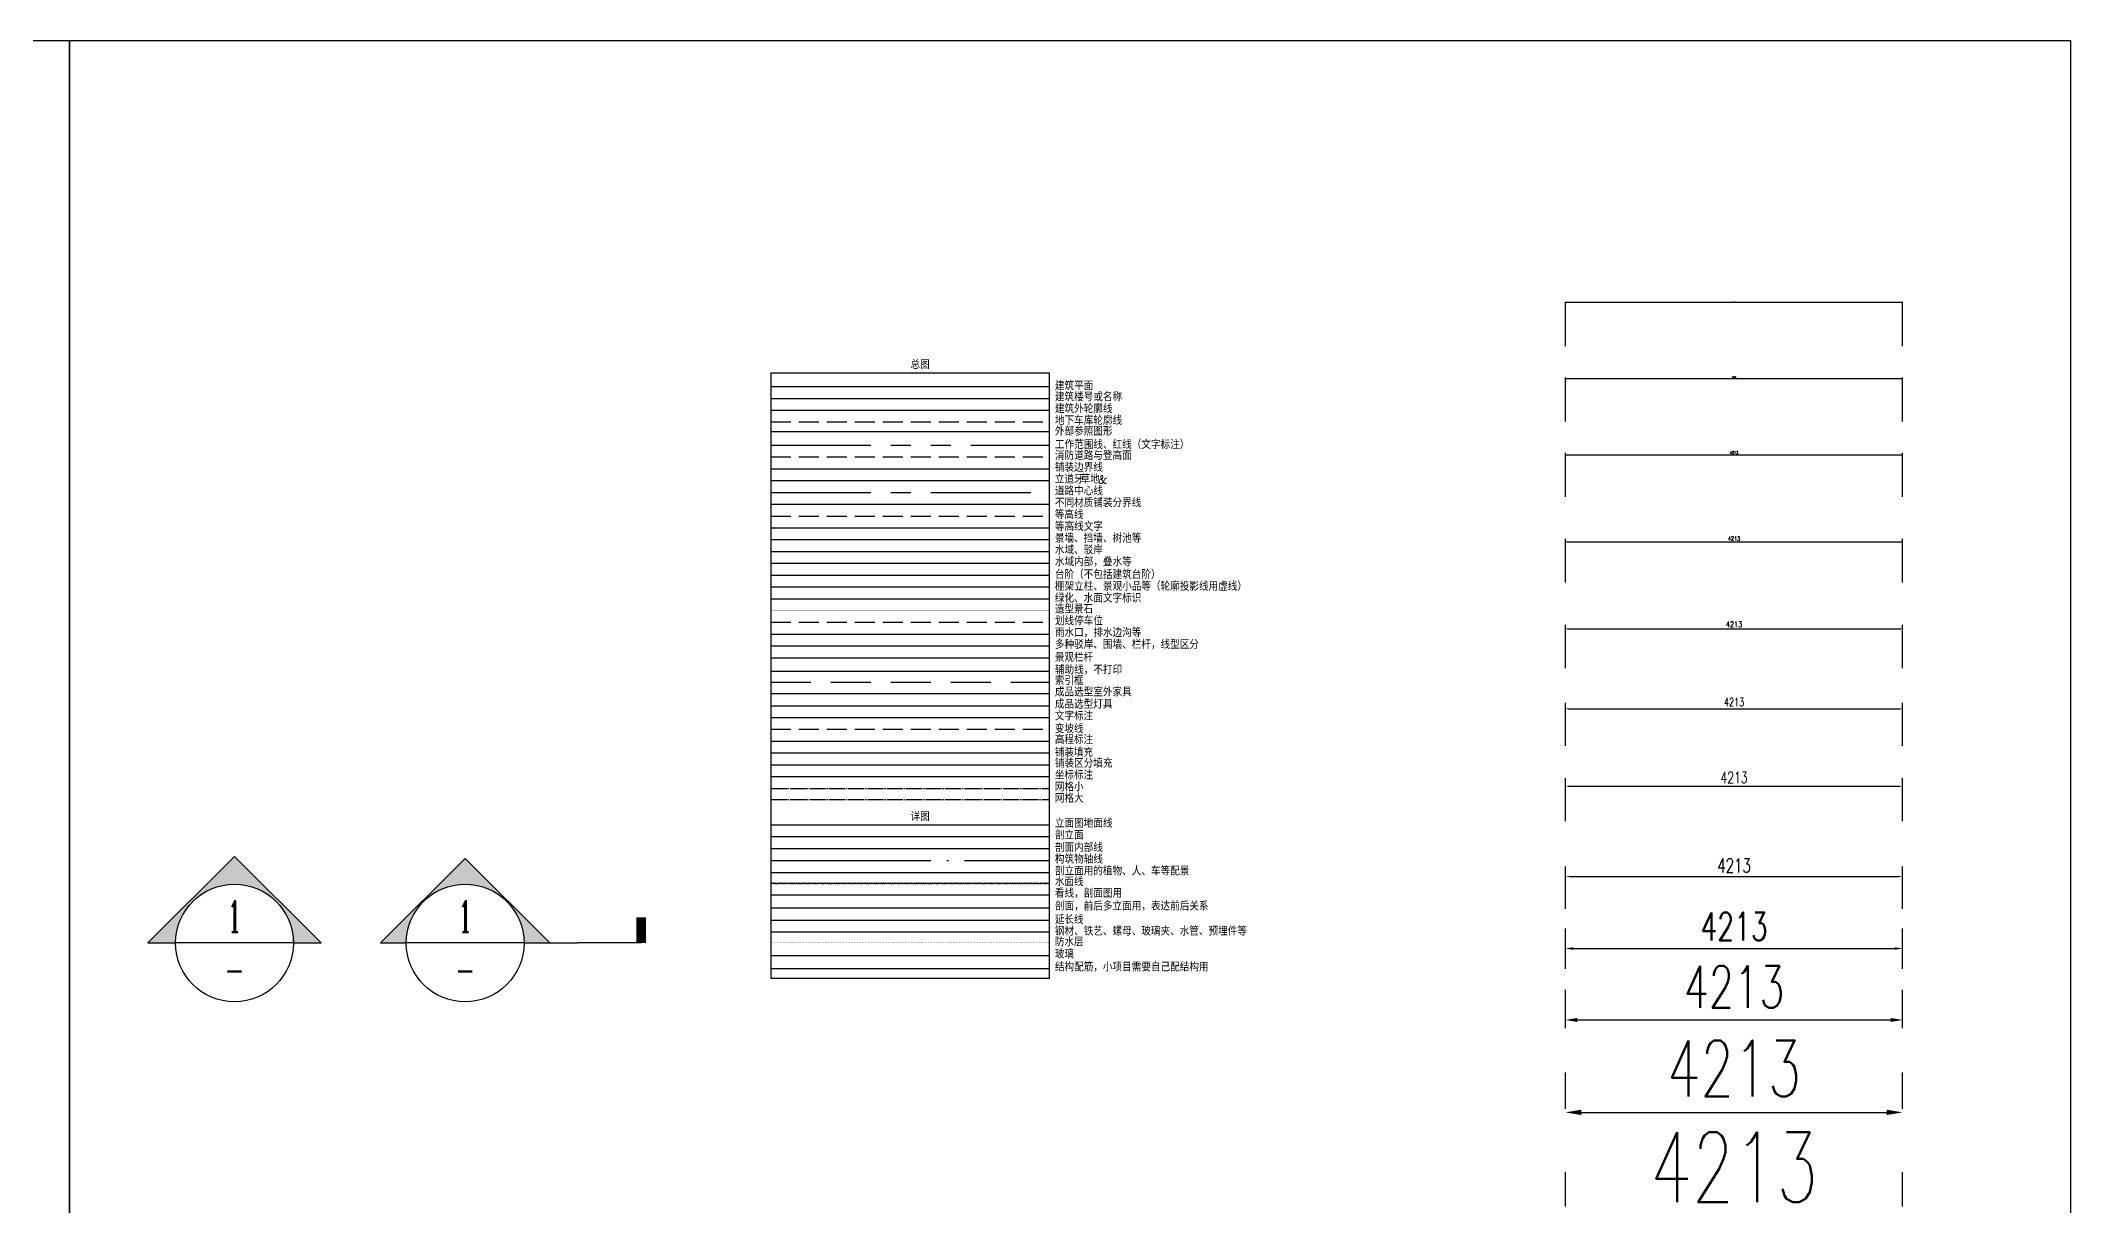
# Model space of a CAD drawing. Header units: millimetres. Extents: x 20612 to 1457097, y -24895 to 651491.
# Drawn here: x 70360 to 95723, y 139674 to 154230 of the extents above; entities that cross this region are included whole.
import ezdxf
from ezdxf.enums import TextEntityAlignment as Align

# ---------------------------------------------------------------- set-up
doc = ezdxf.new("R2010")
doc.units = ezdxf.units.MM
doc.header["$LTSCALE"] = 1000
for name, pattern in [('CENTER', [2, 1.25, -0.25, 0.25, -0.25]), ('DASH', [0.35, 0.25, -0.1]), ('DASHED', [0.75, 0.5, -0.25]), ('DOTE', [2.42, 2, -0.2, 0.02, -0.2]), ('PHANTOM', [2.5, 1.25, -0.25, 0.25, -0.25, 0.25, -0.25])]:
    doc.linetypes.add(name, pattern=pattern)
for name, color, linetype in [('DIM_COOR', 3, 'Continuous'), ('DIM_ELEV', 3, 'Continuous'), ('DIM_IDEN', 3, 'Continuous'), ('DIM_SYMB', 3, 'Continuous'), ('L-Axis', 1, 'DOTE'), ('L-B.NO.', 2, 'Continuous'), ('L-Bldg', 8, 'Continuous'), ('L-Center', 1, 'CENTER'), ('L-Contour', 8, 'DASH'), ('L-ContourText', 53, 'Continuous'), ('L-ExtendedLine', 8, 'DASH'), ('L-Finished lamps', 2, 'Continuous'), ('L-Finished product', 13, 'Continuous'), ('L-Fireroad', 3, 'DASH'), ('L-Floor', 6, 'Continuous'), ('L-Furniture', 2, 'Continuous'), ('L-Glass', 144, 'Continuous'), ('L-Grid', 8, 'DOTE'), ('L-Grid1', 1, 'DOTE'), ('L-Gully', 144, 'Continuous'), ('L-Hardware', 210, 'Continuous'), ('L-Hatch', 8, 'Continuous'), ('L-Hatch1', 9, 'Continuous'), ('L-Index', 3, 'DASHED'), ('L-Limit', 1, 'PHANTOM'), ('L-Look line', 9, 'Continuous'), ('L-Look line1', 11, 'Continuous'), ('L-Objective View', 8, 'Continuous'), ('L-Outline', 6, 'Continuous'), ('L-pa', 3, 'Continuous'), ('L-Parking', 30, 'DASH'), ('L-Pave', 4, 'Continuous'), ('L-Pave1', 31, 'Continuous'), ('L-Pavement', 30, 'Continuous'), ('L-Pool', 5, 'Continuous'), ('L-Pool1', 150, 'Continuous'), ('L-Railing', 2, 'Continuous'), ('L-Rebar', 1, 'Continuous'), ('L-Section', 4, 'Continuous'), ('L-Slope line', 1, 'DASH'), ('L-Step', 15, 'Continuous'), ('L-Stone', 9, 'Continuous'), ('L-Structure', 50, 'Continuous'), ('L-Style Index', 2, 'Continuous'), ('L-Ugoutline', 6, 'DASH'), ('L-Wall', 5, 'Continuous'), ('L-Water', 150, 'Continuous'), ('L-Waterproofer', 210, 'Continuous'), ('L-XREF', 7, 'Continuous'), ('PUB_DIM', 3, 'Continuous'), ('PUB_TEXT', 7, 'Continuous')]:
    doc.layers.add(name, color=color, linetype=linetype)
doc.layers.add('L-Auxiliary Line', color=1, linetype='Continuous', plot=False)
doc.styles.add('_TCH_LABEL', font='COMPLEX', dxfattribs={"bigfont": 'GBCBIG'})
doc.styles.get("Standard").update_dxf_attribs({"font": 'simplex.shx', "width": 0.8, "bigfont": 'hztxt.shx'})
doc.styles.add('STANDARD_T3', font='simplex.shx', dxfattribs={"width": 0.7, "bigfont": 'gbcbig.shx'})
doc.dimstyles.new('W&&1', dxfattribs={"dimtxt": 3.5, "dimasz": 1, "dimexe": 2.5, "dimexo": 3, "dimgap": 1, "dimtad": 1, "dimdec": 0, "dimzin": 0, "dimdsep": 46, "dimtxsty": 'STANDARD_T3', "dimcen": 0.09, "dimclrd": 1, "dimclre": 1, "dimclrt": 7, "dimazin": 2, "dimtfac": 1, "dimtdec": 0, "dimtix": 1, "dimtmove": 2, "dimatfit": 3, "dimfxl": 100, "dimtolj": 1, "dimtzin": 0, "dimarcsym": 0})
doc.dimstyles.new('W&&10', dxfattribs={"dimtxt": 35, "dimasz": 10, "dimexe": 25, "dimexo": 30, "dimgap": 10, "dimtad": 1, "dimdec": 0, "dimzin": 0, "dimdsep": 46, "dimtxsty": 'STANDARD_T3', "dimcen": 0.09, "dimclrd": 1, "dimclre": 1, "dimclrt": 7, "dimazin": 2, "dimtfac": 1, "dimtdec": 0, "dimtix": 1, "dimtmove": 2, "dimatfit": 3, "dimfxl": 100, "dimtolj": 1, "dimtzin": 0, "dimarcsym": 0})
doc.dimstyles.new('W&&100', dxfattribs={"dimtxt": 350, "dimasz": 100, "dimexe": 250, "dimexo": 300, "dimgap": 100, "dimtad": 1, "dimdec": 0, "dimzin": 0, "dimdsep": 46, "dimtxsty": 'STANDARD_T3', "dimcen": 0.09, "dimclrd": 1, "dimclre": 1, "dimclrt": 7, "dimazin": 2, "dimtfac": 1, "dimtdec": 0, "dimtix": 1, "dimtmove": 2, "dimatfit": 3, "dimfxl": 100, "dimtolj": 1, "dimtzin": 0, "dimarcsym": 0})
doc.dimstyles.new('W&&15', dxfattribs={"dimtxt": 52.5, "dimasz": 15, "dimexe": 37.5, "dimexo": 45, "dimgap": 15, "dimtad": 1, "dimdec": 0, "dimzin": 0, "dimdsep": 46, "dimtxsty": 'STANDARD_T3', "dimcen": 0.09, "dimclrd": 1, "dimclre": 1, "dimclrt": 7, "dimazin": 2, "dimtfac": 1, "dimtdec": 0, "dimtix": 1, "dimtmove": 2, "dimatfit": 3, "dimfxl": 100, "dimtolj": 1, "dimtzin": 0, "dimarcsym": 0})
doc.dimstyles.new('W&&150', dxfattribs={"dimtxt": 525, "dimasz": 150, "dimexe": 375, "dimexo": 450, "dimgap": 150, "dimtad": 1, "dimdec": 0, "dimzin": 0, "dimdsep": 46, "dimtxsty": 'STANDARD_T3', "dimcen": 0.09, "dimclrd": 1, "dimclre": 1, "dimclrt": 7, "dimazin": 2, "dimtfac": 1, "dimtdec": 0, "dimtix": 1, "dimtmove": 2, "dimatfit": 3, "dimfxl": 100, "dimtolj": 1, "dimtzin": 0, "dimarcsym": 0})
doc.dimstyles.new('W&&20', dxfattribs={"dimtxt": 70, "dimasz": 20, "dimexe": 50, "dimexo": 60, "dimgap": 20, "dimtad": 1, "dimdec": 0, "dimzin": 0, "dimdsep": 46, "dimtxsty": 'STANDARD_T3', "dimcen": 0.09, "dimclrd": 1, "dimclre": 1, "dimclrt": 7, "dimazin": 2, "dimtfac": 1, "dimtdec": 0, "dimtix": 1, "dimtmove": 2, "dimatfit": 3, "dimfxl": 100, "dimtolj": 1, "dimtzin": 0, "dimarcsym": 0})
doc.dimstyles.new('W&&200', dxfattribs={"dimtxt": 700, "dimasz": 200, "dimexe": 500, "dimexo": 600, "dimgap": 200, "dimtad": 1, "dimdec": 0, "dimzin": 0, "dimdsep": 46, "dimtxsty": 'STANDARD_T3', "dimcen": 0.09, "dimclrd": 1, "dimclre": 1, "dimclrt": 7, "dimazin": 2, "dimtfac": 1, "dimtdec": 0, "dimtix": 1, "dimtmove": 2, "dimatfit": 3, "dimfxl": 100, "dimtolj": 1, "dimtzin": 0, "dimarcsym": 0})
doc.dimstyles.new('W&&250', dxfattribs={"dimtxt": 875, "dimasz": 250, "dimexe": 625, "dimexo": 750, "dimgap": 250, "dimtad": 1, "dimdec": 0, "dimzin": 0, "dimdsep": 46, "dimtxsty": 'STANDARD_T3', "dimcen": 0.09, "dimclrd": 1, "dimclre": 1, "dimclrt": 7, "dimazin": 2, "dimtfac": 1, "dimtdec": 0, "dimtix": 1, "dimtmove": 2, "dimatfit": 3, "dimfxl": 100, "dimtolj": 1, "dimtzin": 0, "dimarcsym": 0})
doc.dimstyles.new('W&&30', dxfattribs={"dimtxt": 105, "dimasz": 30, "dimexe": 75, "dimexo": 90, "dimgap": 30, "dimtad": 1, "dimdec": 0, "dimzin": 0, "dimdsep": 46, "dimtxsty": 'STANDARD_T3', "dimcen": 0.09, "dimclrd": 1, "dimclre": 1, "dimclrt": 7, "dimazin": 2, "dimtfac": 1, "dimtdec": 0, "dimtix": 1, "dimtmove": 2, "dimatfit": 3, "dimfxl": 100, "dimtolj": 1, "dimtzin": 0, "dimarcsym": 0})
doc.dimstyles.new('W&&40', dxfattribs={"dimtxt": 140, "dimasz": 40, "dimexe": 100, "dimexo": 120, "dimgap": 40, "dimtad": 1, "dimdec": 0, "dimzin": 0, "dimdsep": 46, "dimtxsty": 'STANDARD_T3', "dimcen": 0.09, "dimclrd": 1, "dimclre": 1, "dimclrt": 7, "dimazin": 2, "dimtfac": 1, "dimtdec": 0, "dimtix": 1, "dimtmove": 2, "dimatfit": 3, "dimfxl": 100, "dimtolj": 1, "dimtzin": 0, "dimarcsym": 0})
doc.dimstyles.new('W&&5', dxfattribs={"dimtxt": 17.5, "dimasz": 5, "dimexe": 12.5, "dimexo": 15, "dimgap": 5, "dimtad": 1, "dimdec": 0, "dimzin": 0, "dimdsep": 46, "dimtxsty": 'STANDARD_T3', "dimcen": 0.09, "dimclrd": 1, "dimclre": 1, "dimclrt": 7, "dimazin": 2, "dimtfac": 1, "dimtdec": 0, "dimtix": 1, "dimtmove": 2, "dimatfit": 3, "dimfxl": 100, "dimtolj": 1, "dimtzin": 0, "dimarcsym": 0})
doc.dimstyles.new('W&&50', dxfattribs={"dimtxt": 175, "dimasz": 50, "dimexe": 125, "dimexo": 150, "dimgap": 50, "dimtad": 1, "dimdec": 0, "dimzin": 0, "dimdsep": 46, "dimtxsty": 'STANDARD_T3', "dimcen": 0.09, "dimclrd": 1, "dimclre": 1, "dimclrt": 7, "dimazin": 2, "dimtfac": 1, "dimtdec": 0, "dimtix": 1, "dimtmove": 2, "dimatfit": 3, "dimfxl": 100, "dimtolj": 1, "dimtzin": 0, "dimarcsym": 0})

# ---------------------------------------------------------------- blocks, each defined once
blk = doc.blocks.new('*D10')
at = {"layer": 'Defpoints', "color": 0, "transparency": 16777216}
for p in [(93626, 145881), (89413, 145327), (93626, 145327)]:
    blk.add_point(p, dxfattribs=at)
at = {"layer": 'PUB_DIM', "color": 1, "lineweight": -2, "transparency": 16777216}
for p, q in [((89413, 145417), (89413, 145956)), ((89443, 145881), (93596, 145881)), ((93626, 145417), (93626, 145956))]:
    blk.add_line(p, q, dxfattribs=at)
at = {"layer": 'PUB_DIM', "color": 1, "transparency": 16777216}
for points in [[(89443, 145886), (89443, 145876), (89413, 145881)], [(93596, 145886), (93596, 145876), (93626, 145881)]]:
    blk.add_solid(points, dxfattribs=at)
at = {"layer": 'PUB_DIM', "color": 7, "transparency": 16777216, "insert": (91520, 145964), "char_height": 105, "attachment_point": 5, "style": 'STANDARD_T3'}
blk.add_mtext('\\A1;4213', dxfattribs=at)
blk = doc.blocks.new('*D11')
at = {"layer": 'Defpoints', "color": 0, "transparency": 16777216}
for p in [(93626, 146880), (89413, 146326), (93626, 146326)]:
    blk.add_point(p, dxfattribs=at)
at = {"layer": 'PUB_DIM', "color": 1, "lineweight": -2, "transparency": 16777216}
for p, q in [((89413, 146386), (89413, 146930)), ((89433, 146880), (93606, 146880)), ((93626, 146386), (93626, 146930))]:
    blk.add_line(p, q, dxfattribs=at)
at = {"layer": 'PUB_DIM', "color": 1, "transparency": 16777216}
for points in [[(89433, 146883), (89433, 146876), (89413, 146880)], [(93606, 146883), (93606, 146876), (93626, 146880)]]:
    blk.add_solid(points, dxfattribs=at)
at = {"layer": 'PUB_DIM', "color": 7, "transparency": 16777216, "insert": (91520, 146935), "char_height": 70, "attachment_point": 5, "style": 'STANDARD_T3'}
blk.add_mtext('\\A1;4213', dxfattribs=at)
blk = doc.blocks.new('*D12')
at = {"layer": 'Defpoints', "color": 0, "transparency": 16777216}
for p in [(93626, 147967), (89413, 147413), (93626, 147413)]:
    blk.add_point(p, dxfattribs=at)
at = {"layer": 'PUB_DIM', "color": 1, "lineweight": -2, "transparency": 16777216}
for p, q in [((89413, 147458), (89413, 148005)), ((89428, 147967), (93611, 147967)), ((93626, 147458), (93626, 148005))]:
    blk.add_line(p, q, dxfattribs=at)
at = {"layer": 'PUB_DIM', "color": 1, "transparency": 16777216}
for points in [[(89428, 147970), (89428, 147965), (89413, 147967)], [(93611, 147970), (93611, 147965), (93626, 147967)]]:
    blk.add_solid(points, dxfattribs=at)
at = {"layer": 'PUB_DIM', "color": 7, "transparency": 16777216, "insert": (91520, 148008), "char_height": 52.5, "attachment_point": 5, "style": 'STANDARD_T3'}
blk.add_mtext('\\A1;4213', dxfattribs=at)
blk = doc.blocks.new('*D13')
at = {"layer": 'Defpoints', "color": 0, "transparency": 16777216}
for p in [(93626, 149054), (89413, 148500), (93626, 148500)]:
    blk.add_point(p, dxfattribs=at)
at = {"layer": 'PUB_DIM', "color": 1, "lineweight": -2, "transparency": 16777216}
for p, q in [((89413, 148530), (89413, 149079)), ((89423, 149054), (93616, 149054)), ((93626, 148530), (93626, 149079))]:
    blk.add_line(p, q, dxfattribs=at)
at = {"layer": 'PUB_DIM', "color": 1, "transparency": 16777216}
for points in [[(89423, 149056), (89423, 149053), (89413, 149054)], [(93616, 149056), (93616, 149053), (93626, 149054)]]:
    blk.add_solid(points, dxfattribs=at)
at = {"layer": 'PUB_DIM', "color": 7, "transparency": 16777216, "insert": (91520, 149082), "char_height": 35, "attachment_point": 5, "style": 'STANDARD_T3'}
blk.add_mtext('\\A1;4213', dxfattribs=at)
blk = doc.blocks.new('*D14')
at = {"layer": 'Defpoints', "color": 0, "transparency": 16777216}
for p in [(93626, 150008), (89413, 149454), (93626, 149454)]:
    blk.add_point(p, dxfattribs=at)
at = {"layer": 'PUB_DIM', "color": 1, "lineweight": -2, "transparency": 16777216}
for p, q in [((89413, 149469), (89413, 150021)), ((89418, 150008), (93621, 150008)), ((93626, 149469), (93626, 150021))]:
    blk.add_line(p, q, dxfattribs=at)
at = {"layer": 'PUB_DIM', "color": 1, "transparency": 16777216}
for points in [[(89418, 150009), (89418, 150008), (89413, 150008)], [(93621, 150009), (93621, 150008), (93626, 150008)]]:
    blk.add_solid(points, dxfattribs=at)
at = {"layer": 'PUB_DIM', "color": 7, "transparency": 16777216, "insert": (91520, 150022), "char_height": 17.5, "attachment_point": 5, "style": 'STANDARD_T3'}
blk.add_mtext('\\A1;4213', dxfattribs=at)
blk = doc.blocks.new('*D15')
at = {"layer": 'Defpoints', "color": 0, "transparency": 16777216}
for p in [(93626, 150963), (89413, 150409), (93626, 150409)]:
    blk.add_point(p, dxfattribs=at)
at = {"layer": 'PUB_DIM', "color": 1, "lineweight": -2, "transparency": 16777216}
for p, q in [((89413, 150412), (89413, 150965)), ((89414, 150963), (93625, 150963)), ((93626, 150412), (93626, 150965))]:
    blk.add_line(p, q, dxfattribs=at)
at = {"layer": 'PUB_DIM', "color": 1, "transparency": 16777216}
for points in [[(89414, 150963), (89414, 150962), (89413, 150963)], [(93625, 150963), (93625, 150962), (93626, 150963)]]:
    blk.add_solid(points, dxfattribs=at)
at = {"layer": 'PUB_DIM', "color": 7, "transparency": 16777216, "insert": (91520, 150965), "char_height": 3.5, "attachment_point": 5, "style": 'STANDARD_T3'}
blk.add_mtext('\\A1;4213', dxfattribs=at)
blk = doc.blocks.new('*D16')
at = {"layer": 'Defpoints', "color": 0, "transparency": 16777216}
for p in [(93626, 144912), (89413, 144358), (93626, 144358)]:
    blk.add_point(p, dxfattribs=at)
at = {"layer": 'PUB_DIM', "color": 1, "lineweight": -2, "transparency": 16777216}
for p, q in [((89413, 144478), (89413, 145012)), ((89453, 144912), (93586, 144912)), ((93626, 144478), (93626, 145012))]:
    blk.add_line(p, q, dxfattribs=at)
at = {"layer": 'PUB_DIM', "color": 1, "transparency": 16777216}
for points in [[(89453, 144919), (89453, 144906), (89413, 144912)], [(93586, 144919), (93586, 144906), (93626, 144912)]]:
    blk.add_solid(points, dxfattribs=at)
at = {"layer": 'PUB_DIM', "color": 7, "transparency": 16777216, "insert": (91520, 145022), "char_height": 140, "attachment_point": 5, "style": 'STANDARD_T3'}
blk.add_mtext('\\A1;4213', dxfattribs=at)
blk = doc.blocks.new('*D17')
at = {"layer": 'Defpoints', "color": 0, "transparency": 16777216}
for p in [(93626, 143786), (89413, 143232), (93626, 143232)]:
    blk.add_point(p, dxfattribs=at)
at = {"layer": 'PUB_DIM', "color": 1, "lineweight": -2, "transparency": 16777216}
for p, q in [((89413, 143382), (89413, 143911)), ((93626, 143382), (93626, 143911)), ((89463, 143786), (93576, 143786))]:
    blk.add_line(p, q, dxfattribs=at)
at = {"layer": 'PUB_DIM', "color": 1, "transparency": 16777216}
for points in [[(89463, 143794), (89463, 143778), (89413, 143786)], [(93576, 143794), (93576, 143778), (93626, 143786)]]:
    blk.add_solid(points, dxfattribs=at)
at = {"layer": 'PUB_DIM', "color": 7, "transparency": 16777216, "insert": (91520, 143923), "char_height": 175, "attachment_point": 5, "style": 'STANDARD_T3'}
blk.add_mtext('\\A1;4213', dxfattribs=at)
blk = doc.blocks.new('*D18')
at = {"layer": 'Defpoints', "color": 0, "transparency": 16777216}
for p in [(93626, 142885), (89413, 142331), (93626, 142331)]:
    blk.add_point(p, dxfattribs=at)
at = {"layer": 'PUB_DIM', "color": 1, "lineweight": -2, "transparency": 16777216}
for p, q in [((89413, 142631), (89413, 143135)), ((93626, 142631), (93626, 143135)), ((89513, 142885), (93526, 142885))]:
    blk.add_line(p, q, dxfattribs=at)
at = {"layer": 'PUB_DIM', "color": 1, "transparency": 16777216}
for points in [[(89513, 142901), (89513, 142868), (89413, 142885)], [(93526, 142901), (93526, 142868), (93626, 142885)]]:
    blk.add_solid(points, dxfattribs=at)
at = {"layer": 'PUB_DIM', "color": 7, "transparency": 16777216, "insert": (91520, 143160), "char_height": 350, "attachment_point": 5, "style": 'STANDARD_T3'}
blk.add_mtext('\\A1;4213', dxfattribs=at)
blk = doc.blocks.new('*D19')
at = {"layer": 'Defpoints', "color": 0, "transparency": 16777216}
for p in [(93626, 141992), (89413, 141438), (93626, 141438)]:
    blk.add_point(p, dxfattribs=at)
at = {"layer": 'PUB_DIM', "color": 1, "lineweight": -2, "transparency": 16777216}
for p, q in [((89413, 141888), (89413, 142367)), ((93626, 141888), (93626, 142367)), ((89563, 141992), (93476, 141992))]:
    blk.add_line(p, q, dxfattribs=at)
at = {"layer": 'PUB_DIM', "color": 1, "transparency": 16777216}
for points in [[(89563, 142017), (89563, 141967), (89413, 141992)], [(93476, 142017), (93476, 141967), (93626, 141992)]]:
    blk.add_solid(points, dxfattribs=at)
at = {"layer": 'PUB_DIM', "color": 7, "transparency": 16777216, "insert": (91520, 142404), "char_height": 525, "attachment_point": 5, "style": 'STANDARD_T3'}
blk.add_mtext('\\A1;4213', dxfattribs=at)
blk = doc.blocks.new('*D20')
at = {"layer": 'Defpoints', "color": 0, "transparency": 16777216}
for p in [(93626, 140837), (89413, 140283), (93626, 140283)]:
    blk.add_point(p, dxfattribs=at)
at = {"layer": 'PUB_DIM', "color": 1, "lineweight": -2, "transparency": 16777216}
for p, q in [((89413, 140883), (89413, 141337)), ((93626, 140883), (93626, 141337)), ((89613, 140837), (93426, 140837))]:
    blk.add_line(p, q, dxfattribs=at)
at = {"layer": 'PUB_DIM', "color": 1, "transparency": 16777216}
for points in [[(89613, 140870), (89613, 140803), (89413, 140837)], [(93426, 140870), (93426, 140803), (93626, 140837)]]:
    blk.add_solid(points, dxfattribs=at)
at = {"layer": 'PUB_DIM', "color": 7, "transparency": 16777216, "insert": (91520, 141387), "char_height": 700, "attachment_point": 5, "style": 'STANDARD_T3'}
blk.add_mtext('\\A1;4213', dxfattribs=at)
blk = doc.blocks.new('*D21')
at = {"layer": 'Defpoints', "color": 0, "transparency": 16777216}
for p in [(93626, 139464), (89413, 138910), (93626, 138910)]:
    blk.add_point(p, dxfattribs=at)
at = {"layer": 'PUB_DIM', "color": 1, "lineweight": -2, "transparency": 16777216}
for p, q in [((89413, 139660), (89413, 140089)), ((93626, 139660), (93626, 140089)), ((89663, 139464), (93376, 139464))]:
    blk.add_line(p, q, dxfattribs=at)
at = {"layer": 'PUB_DIM', "color": 1, "transparency": 16777216}
for points in [[(89663, 139506), (89663, 139422), (89413, 139464)], [(93376, 139506), (93376, 139422), (93626, 139464)]]:
    blk.add_solid(points, dxfattribs=at)
at = {"layer": 'PUB_DIM', "color": 7, "transparency": 16777216, "insert": (91520, 140152), "char_height": 875, "attachment_point": 5, "style": 'STANDARD_T3'}
blk.add_mtext('\\A1;4213', dxfattribs=at)
blk = doc.blocks.new('*U9')
blk.add_hatch(color=256).paths.add_polyline_path([(0, 11.49), (-11.49, 0), (-8, 0, -1), (8, 0), (11.49, 0)])
blk.add_lwpolyline([(0, 11.49), (-11.49, 0), (-8, 0, -1), (8, 0), (11.49, 0), (0, 11.49)], format="xyb", close=True)
at = {"const_width": 1.31}
blk.add_lwpolyline([(23.92, 0), (23.92, 3.5)], dxfattribs=at)
for points in [[(8, 0), (15.33, 0)], [(21.33, 0), (15.33, 0)], [(23.92, 0), (18.67, 0)]]:
    blk.add_lwpolyline(points)
blk = doc.blocks.new('*U8')
blk.add_hatch(color=256).paths.add_polyline_path([(0, 11.77), (-11.77, 0), (-8, 0, -1), (8, 0), (11.77, 0)])
blk.add_lwpolyline([(0, 11.77), (-11.77, 0), (-8, 0, -1), (8, 0), (11.77, 0), (0, 11.77)], format="xyb", close=True)
blk = doc.blocks.new('$LinePat$波浪线')
at = {"color": 0}
for centre, start, end in [((150, -42), 201.672355, 338.327405), ((450, -161), 21.672355, 158.327405)]:
    blk.add_arc(centre, 161, start, end, dxfattribs=at)
blk = doc.blocks.new('$LinePat$防水层1')
at = {"color": 0}
blk.add_solid([(150, 0), (450, 0), (150, -100), (450, -100)], dxfattribs=at)
at = {"layer": 'Defpoints'}
for p in [(0, 0), (600, 0)]:
    blk.add_point(p, dxfattribs=at)

msp = doc.modelspace()

# ---------------------------------------------------------------- linework, layer by layer
msp.add_line((79482.6, 150079.8), (82966, 150079.8))
for points in [[(45722.9, 154230.5), (70722.9, 154230.5), (70722.9, 124230.5), (45722.9, 124230.5)], [(70722.9, 154230.5), (95722.9, 154230.5), (95722.9, 124230.5), (70722.9, 124230.5)]]:
    msp.add_lwpolyline(points, close=True)
msp.add_lwpolyline([(79482.6, 150079.8), (79482.6, 142512.7), (82966, 142512.7), (82966, 150079.8)])
at = {"layer": 'DIM_COOR'}
msp.add_lwpolyline([(79482.6, 145033.9), (82966, 145033.9)], dxfattribs=at)
at = {"layer": 'DIM_ELEV'}
msp.add_lwpolyline([(79482.6, 145476.6), (82966, 145476.6)], dxfattribs=at)
at = {"layer": 'DIM_IDEN'}
for p, q in [((73518.2, 142953.7), (72047.6, 142953.7)), ((76400.6, 142953.7), (74930, 142953.7))]:
    msp.add_line(p, q, dxfattribs=at)
for centre in [(72782.9, 142953.7), (75665.3, 142953.7)]:
    msp.add_circle(centre, 735.3, dxfattribs=at)
at = {"layer": 'L-Auxiliary Line'}
msp.add_lwpolyline([(79482.6, 146349.3), (82966, 146349.3)], dxfattribs=at)
at = {"layer": 'L-Axis'}
msp.add_lwpolyline([(79482.6, 143982.9), (82966, 143982.9)], dxfattribs=at)
at = {"layer": 'L-B.NO.', "ltscale": 500}
msp.add_lwpolyline([(79482.6, 149759.8), (82966, 149759.8)], dxfattribs=at)
at = {"layer": 'L-Bldg'}
msp.add_lwpolyline([(79482.6, 149909.8), (82966, 149909.8)], dxfattribs=at)
at = {"layer": 'L-Center'}
msp.add_lwpolyline([(79482.6, 148584.2), (82966, 148584.2)], dxfattribs=at)
at = {"layer": 'L-Contour'}
msp.add_lwpolyline([(79482.6, 148289), (82966, 148289)], dxfattribs=at)
at = {"layer": 'L-ContourText'}
msp.add_lwpolyline([(79482.6, 148141.5), (82966, 148141.5)], dxfattribs=at)
at = {"layer": 'L-ExtendedLine', "ltscale": 0.02}
msp.add_lwpolyline([(79482.6, 143239.1), (82966, 143239.1)], dxfattribs=at)
at = {"layer": 'L-Finished lamps'}
msp.add_lwpolyline([(79482.6, 145919.3), (82966, 145919.3)], dxfattribs=at)
at = {"layer": 'L-Finished product'}
msp.add_lwpolyline([(79482.6, 146071.7), (82966, 146071.7)], dxfattribs=at)
at = {"layer": 'L-Fireroad'}
msp.add_lwpolyline([(79482.6, 149026.9), (82966, 149026.9)], dxfattribs=at)
at = {"layer": 'L-Floor'}
msp.add_lwpolyline([(79482.6, 144431.4), (82966, 144431.4)], dxfattribs=at)
at = {"layer": 'L-Furniture'}
msp.add_lwpolyline([(79482.6, 147403.7), (82966, 147403.7)], dxfattribs=at)
at = {"layer": 'L-Glass'}
msp.add_lwpolyline([(79482.6, 142797.1), (82966, 142797.1)], dxfattribs=at)
at = {"layer": 'L-Grid', "ltscale": 0.1}
msp.add_lwpolyline([(79482.6, 144886.3), (82966, 144886.3)], dxfattribs=at)
at = {"layer": 'L-Grid1', "ltscale": 0.1}
msp.add_lwpolyline([(79482.6, 144744.7), (82966, 144744.7)], dxfattribs=at)
at = {"layer": 'L-Gully'}
msp.add_lwpolyline([(79482.6, 146813.4), (82966, 146813.4)], dxfattribs=at)
at = {"layer": 'L-Hardware'}
msp.add_lwpolyline([(79482.6, 143094.6), (82966, 143094.6)], dxfattribs=at)
at = {"layer": 'L-Hatch'}
msp.add_lwpolyline([(79482.6, 145329), (82966, 145329)], dxfattribs=at)
at = {"layer": 'L-Hatch1'}
msp.add_lwpolyline([(79482.6, 145181.5), (82966, 145181.5)], dxfattribs=at)
at = {"layer": 'L-Index'}
msp.add_lwpolyline([(79482.6, 146214.4), (82966, 146214.4)], dxfattribs=at)
at = {"layer": 'L-Limit'}
msp.add_lwpolyline([(79482.6, 149174.4), (82966, 149174.4)], dxfattribs=at)
at = {"layer": 'L-Look line'}
msp.add_lwpolyline([(79482.6, 143553.9), (82966, 143553.9)], dxfattribs=at)
at = {"layer": 'L-Look line1'}
msp.add_lwpolyline([(79482.6, 143392.6), (82966, 143392.6)], dxfattribs=at)
at = {"layer": 'L-Objective View'}
msp.add_lwpolyline([(79482.6, 143835.3), (82966, 143835.3)], dxfattribs=at)
at = {"layer": 'L-Outline'}
msp.add_lwpolyline([(79482.6, 149612.2), (82966, 149612.2)], dxfattribs=at)
at = {"layer": 'L-pa'}
msp.add_lwpolyline([(79482.6, 147256.1), (82966, 147256.1)], dxfattribs=at)
at = {"layer": 'L-Parking'}
msp.add_lwpolyline([(79482.6, 146961), (82966, 146961)], dxfattribs=at)
at = {"layer": 'L-Pave'}
msp.add_lwpolyline([(79482.6, 148879.3), (82966, 148879.3)], dxfattribs=at)
at = {"layer": 'L-Pave1'}
msp.add_lwpolyline([(79482.6, 148731.7), (82966, 148731.7)], dxfattribs=at)
at = {"layer": 'L-Pavement'}
msp.add_lwpolyline([(79482.6, 148436.6), (82966, 148436.6)], dxfattribs=at)
at = {"layer": 'L-Pool'}
msp.add_lwpolyline([(79482.6, 147846.4), (82966, 147846.4)], dxfattribs=at)
at = {"layer": 'L-Pool1'}
msp.add_lwpolyline([(79482.6, 147698.8), (82966, 147698.8)], dxfattribs=at)
at = {"layer": 'L-Railing', "ltscale": 0.02}
msp.add_lwpolyline([(79482.6, 146518.3), (82966, 146518.3)], dxfattribs=at)
at = {"layer": 'L-Rebar'}
msp.add_lwpolyline([(79482.6, 142635.8), (82966, 142635.8)], dxfattribs=at)
at = {"layer": 'L-Section'}
msp.add_lwpolyline([(79482.6, 144283.9), (82966, 144283.9)], dxfattribs=at)
at = {"layer": 'L-Slope line'}
msp.add_lwpolyline([(79482.6, 145624.2), (82966, 145624.2)], dxfattribs=at)
at = {"layer": 'L-Step'}
msp.add_lwpolyline([(79482.6, 147551.2), (82966, 147551.2)], dxfattribs=at)
at = {"layer": 'L-Stone', "const_width": 2.94}
msp.add_lwpolyline([(79482.6, 147108.5), (82966, 147108.5)], dxfattribs=at)
at = {"layer": 'L-Structure'}
msp.add_lwpolyline([(79482.6, 144136.3), (82966, 144136.3)], dxfattribs=at)
at = {"layer": 'L-Style Index', "ltscale": 0.02}
msp.add_lwpolyline([(79482.6, 146665.9), (82966, 146665.9)], dxfattribs=at)
at = {"layer": 'L-Ugoutline'}
msp.add_lwpolyline([(79482.6, 149464.6), (82966, 149464.6)], dxfattribs=at)
at = {"layer": 'L-Wall', "ltscale": 0.1}
msp.add_lwpolyline([(79482.6, 147993.9), (82966, 147993.9)], dxfattribs=at)
at = {"layer": 'L-XREF'}
msp.add_lwpolyline([(79482.6, 149344.4), (82966, 149344.4)], dxfattribs=at)
at = {"layer": 'PUB_TEXT'}
msp.add_lwpolyline([(79482.6, 145771.7), (82966, 145771.7)], dxfattribs=at)

# ---------------------------------------------------------------- block references
at = {"layer": 'DIM_SYMB', "xscale": 91.91176470588236, "yscale": 91.91176470588236, "zscale": 91.91176470588236}
for name, p in [('*U8', (72782.9, 142953.7)), ('*U9', (75665.3, 142953.7))]:
    msp.add_blockref(name, p, dxfattribs=at)
at = {"layer": 'L-Water', "xscale": 0.03628560533088059, "yscale": 0.03611433485970246, "zscale": 0.03611433485970246}
for p in [(79482.6, 143701.4), (79504.3, 143701.4), (79526.1, 143701.4), (79547.9, 143701.4), (79569.6, 143701.4), (79591.4, 143701.4), (79613.2, 143701.4), (79635, 143701.4), (79656.7, 143701.4), (79678.5, 143701.4), (79700.3, 143701.4), (79722, 143701.4), (79743.8, 143701.4), (79765.6, 143701.4), (79787.4, 143701.4), (79809.1, 143701.4), (79830.9, 143701.4), (79852.7, 143701.4), (79874.4, 143701.4), (79896.2, 143701.4), (79918, 143701.4), (79939.8, 143701.4), (79961.5, 143701.4), (79983.3, 143701.4), (80005.1, 143701.4), (80026.8, 143701.4), (80048.6, 143701.4), (80070.4, 143701.4), (80092.2, 143701.4), (80113.9, 143701.4), (80135.7, 143701.4), (80157.5, 143701.4), (80179.2, 143701.4), (80201, 143701.4), (80222.8, 143701.4), (80244.6, 143701.4), (80266.3, 143701.4), (80288.1, 143701.4), (80309.9, 143701.4), (80331.6, 143701.4), (80353.4, 143701.4), (80375.2, 143701.4), (80396.9, 143701.4), (80418.7, 143701.4), (80440.5, 143701.4), (80462.3, 143701.4), (80484, 143701.4), (80505.8, 143701.4), (80527.6, 143701.4), (80549.3, 143701.4), (80571.1, 143701.4), (80592.9, 143701.4), (80614.7, 143701.4), (80636.4, 143701.4), (80658.2, 143701.4), (80680, 143701.4), (80701.7, 143701.4), (80723.5, 143701.4), (80745.3, 143701.4), (80767.1, 143701.4), (80788.8, 143701.4), (80810.6, 143701.4), (80832.4, 143701.4), (80854.1, 143701.4), (80875.9, 143701.4), (80897.7, 143701.4), (80919.5, 143701.4), (80941.2, 143701.4), (80963, 143701.4), (80984.8, 143701.4), (81006.5, 143701.4), (81028.3, 143701.4), (81050.1, 143701.4), (81071.9, 143701.4), (81093.6, 143701.4), (81115.4, 143701.4), (81137.2, 143701.4), (81158.9, 143701.4), (81180.7, 143701.4), (81202.5, 143701.4), (81224.3, 143701.4), (81246, 143701.4), (81267.8, 143701.4), (81289.6, 143701.4), (81311.3, 143701.4), (81333.1, 143701.4), (81354.9, 143701.4), (81376.7, 143701.4), (81398.4, 143701.4), (81420.2, 143701.4), (81442, 143701.4), (81463.7, 143701.4), (81485.5, 143701.4), (81507.3, 143701.4), (81529.1, 143701.4), (81550.8, 143701.4), (81572.6, 143701.4), (81594.4, 143701.4), (81616.1, 143701.4), (81637.9, 143701.4), (81659.7, 143701.4), (81681.5, 143701.4), (81703.2, 143701.4), (81725, 143701.4), (81746.8, 143701.4), (81768.5, 143701.4), (81790.3, 143701.4), (81812.1, 143701.4), (81833.9, 143701.4), (81855.6, 143701.4), (81877.4, 143701.4), (81899.2, 143701.4), (81920.9, 143701.4), (81942.7, 143701.4), (81964.5, 143701.4), (81986.3, 143701.4), (82008, 143701.4), (82029.8, 143701.4), (82051.6, 143701.4), (82073.3, 143701.4), (82095.1, 143701.4), (82116.9, 143701.4), (82138.7, 143701.4), (82160.4, 143701.4), (82182.2, 143701.4), (82204, 143701.4), (82225.7, 143701.4), (82247.5, 143701.4), (82269.3, 143701.4), (82291.1, 143701.4), (82312.8, 143701.4), (82334.6, 143701.4), (82356.4, 143701.4), (82378.1, 143701.4), (82399.9, 143701.4), (82421.7, 143701.4), (82443.5, 143701.4), (82465.2, 143701.4), (82487, 143701.4), (82508.8, 143701.4), (82530.5, 143701.4), (82552.3, 143701.4), (82574.1, 143701.4), (82595.9, 143701.4), (82617.6, 143701.4), (82639.4, 143701.4), (82661.2, 143701.4), (82682.9, 143701.4), (82704.7, 143701.4), (82726.5, 143701.4), (82748.3, 143701.4), (82770, 143701.4), (82791.8, 143701.4), (82813.6, 143701.4), (82835.3, 143701.4), (82857.1, 143701.4), (82878.9, 143701.4), (82900.7, 143701.4), (82922.4, 143701.4), (82944.2, 143701.4)]:
    msp.add_blockref('$LinePat$波浪线', p, dxfattribs=at)
at = {"layer": 'L-Waterproofer', "xscale": 0.05924175294148774, "yscale": 0.05882352941176471, "zscale": 0.05882352941176471}
for p in [(79482.6, 142958.3), (79518.1, 142958.3), (79553.6, 142958.3), (79589.2, 142958.3), (79624.7, 142958.3), (79660.3, 142958.3), (79695.8, 142958.3), (79731.4, 142958.3), (79766.9, 142958.3), (79802.5, 142958.3), (79838, 142958.3), (79873.5, 142958.3), (79909.1, 142958.3), (79944.6, 142958.3), (79980.2, 142958.3), (80015.7, 142958.3), (80051.3, 142958.3), (80086.8, 142958.3), (80122.4, 142958.3), (80157.9, 142958.3), (80193.5, 142958.3), (80229, 142958.3), (80264.5, 142958.3), (80300.1, 142958.3), (80335.6, 142958.3), (80371.2, 142958.3), (80406.7, 142958.3), (80442.3, 142958.3), (80477.8, 142958.3), (80513.4, 142958.3), (80548.9, 142958.3), (80584.4, 142958.3), (80620, 142958.3), (80655.5, 142958.3), (80691.1, 142958.3), (80726.6, 142958.3), (80762.2, 142958.3), (80797.7, 142958.3), (80833.3, 142958.3), (80868.8, 142958.3), (80904.4, 142958.3), (80939.9, 142958.3), (80975.4, 142958.3), (81011, 142958.3), (81046.5, 142958.3), (81082.1, 142958.3), (81117.6, 142958.3), (81153.2, 142958.3), (81188.7, 142958.3), (81224.3, 142958.3), (81259.8, 142958.3), (81295.4, 142958.3), (81330.9, 142958.3), (81366.4, 142958.3), (81402, 142958.3), (81437.5, 142958.3), (81473.1, 142958.3), (81508.6, 142958.3), (81544.2, 142958.3), (81579.7, 142958.3), (81615.3, 142958.3), (81650.8, 142958.3), (81686.3, 142958.3), (81721.9, 142958.3), (81757.4, 142958.3), (81793, 142958.3), (81828.5, 142958.3), (81864.1, 142958.3), (81899.6, 142958.3), (81935.2, 142958.3), (81970.7, 142958.3), (82006.3, 142958.3), (82041.8, 142958.3), (82077.3, 142958.3), (82112.9, 142958.3), (82148.4, 142958.3), (82184, 142958.3), (82219.5, 142958.3), (82255.1, 142958.3), (82290.6, 142958.3), (82326.2, 142958.3), (82361.7, 142958.3), (82397.2, 142958.3), (82432.8, 142958.3), (82468.3, 142958.3), (82503.9, 142958.3), (82539.4, 142958.3), (82575, 142958.3), (82610.5, 142958.3), (82646.1, 142958.3), (82681.6, 142958.3), (82717.2, 142958.3), (82752.7, 142958.3), (82788.2, 142958.3), (82823.8, 142958.3), (82859.3, 142958.3), (82894.9, 142958.3), (82930.4, 142958.3)]:
    msp.add_blockref('$LinePat$防水层1', p, dxfattribs=at)

# ---------------------------------------------------------------- texts
for s, p in [('总图', (81230.8, 150128.6)), ('详图', (81230.8, 144480.3))]:
    msp.add_text(s, height=99.29).set_placement(p)
at = {"layer": 'DIM_COOR'}
msp.add_text('坐标标注', height=99.29, dxfattribs=at).set_placement((83034.1, 144997.9))
at = {"layer": 'DIM_ELEV'}
msp.add_text('高程标注', height=99.29, dxfattribs=at).set_placement((83034.1, 145440.6))
at = {"layer": 'DIM_IDEN', "color": 7, "style": '_TCH_LABEL'}
for p, p2 in [((72698.5, 143088.4), (72867.3, 143088.4)), ((75580.9, 143088.4), (75749.6, 143088.4))]:
    msp.add_text('1', height=393.7, dxfattribs=at).set_placement(p, p2, align=Align.FIT)
at = {"layer": 'DIM_IDEN', "color": 7, "style": '_TCH_LABEL', "width": 0.777778}
for p, p2 in [((72655, 142433.8), (72910.8, 142433.8)), ((75537.3, 142433.8), (75793.2, 142433.8))]:
    msp.add_text('-', height=383.8, dxfattribs=at).set_placement(p, p2, align=Align.FIT)
at = {"layer": 'L-Auxiliary Line'}
msp.add_text('辅助线，不打印', height=100, dxfattribs=at).set_placement((83034.1, 146313.3))
at = {"layer": 'L-Axis'}
msp.add_text('构筑物轴线', height=100, dxfattribs=at).set_placement((83034.1, 143946.9))
at = {"layer": 'L-B.NO.'}
msp.add_text('建筑楼号或名称', height=100, dxfattribs=at).set_placement((83034.1, 149723.8))
at = {"layer": 'L-Bldg'}
msp.add_text('建筑平面', height=100, dxfattribs=at).set_placement((83034.1, 149862.6))
at = {"layer": 'L-Center'}
msp.add_text('道路中心线', height=100, dxfattribs=at).set_placement((83034.1, 148548.2))
at = {"layer": 'L-Contour'}
msp.add_text('等高线', height=99.29, dxfattribs=at).set_placement((83034.1, 148253))
at = {"layer": 'L-ContourText'}
msp.add_text('等高线文字', height=100, dxfattribs=at).set_placement((83034.1, 148104.1))
at = {"layer": 'L-ExtendedLine'}
msp.add_text('延长线', height=99.29, dxfattribs=at).set_placement((83034.1, 143191.9))
at = {"layer": 'L-Finished lamps'}
msp.add_text('成品选型灯具', height=100, dxfattribs=at).set_placement((83034.1, 145883.3))
at = {"layer": 'L-Finished product'}
msp.add_text('成品选型室外家具', height=100, dxfattribs=at).set_placement((83034.1, 146035.7))
at = {"layer": 'L-Fireroad'}
msp.add_text('消防道路与登高面', height=100, dxfattribs=at).set_placement((83034.1, 148990.9))
at = {"layer": 'L-Floor'}
msp.add_text('立面图地面线', height=100, dxfattribs=at).set_placement((83034.1, 144395.4))
at = {"layer": 'L-Furniture'}
msp.add_text('棚架立柱、景观小品等（轮廓投影线用虚线）', height=100, dxfattribs=at).set_placement((83034.1, 147356.4))
at = {"layer": 'L-Glass'}
msp.add_text('玻璃', height=99.29, dxfattribs=at).set_placement((83034.1, 142761.1))
at = {"layer": 'L-Grid'}
msp.add_text('网格小', height=99.29, dxfattribs=at).set_placement((83034.1, 144850.3))
at = {"layer": 'L-Grid1'}
msp.add_text('网格大', height=99.29, dxfattribs=at).set_placement((83034.1, 144708.7))
at = {"layer": 'L-Gully'}
msp.add_text('雨水口，排水边沟等', height=100, dxfattribs=at).set_placement((83034.1, 146777.4))
at = {"layer": 'L-Hardware'}
msp.add_text('钢材、铁艺、螺母、玻璃夹、水管、预埋件等', height=100, dxfattribs=at).set_placement((83034.1, 143047.4))
at = {"layer": 'L-Hatch'}
msp.add_text('铺装填充', height=99.29, dxfattribs=at).set_placement((83034.1, 145281.8))
at = {"layer": 'L-Hatch1'}
msp.add_text('铺装区分填充', height=100, dxfattribs=at).set_placement((83034.1, 145145.5))
at = {"layer": 'L-Index'}
msp.add_text('索引框', height=99.29, dxfattribs=at).set_placement((83034.1, 146178.4))
at = {"layer": 'L-Limit'}
msp.add_text('工作范围线、红线（文字标注）', height=100, dxfattribs=at).set_placement((83034.1, 149127.2))
at = {"layer": 'L-Look line'}
msp.add_text('看线，剖面图用', height=100, dxfattribs=at).set_placement((83034.1, 143521.8))
at = {"layer": 'L-Look line1'}
msp.add_text('剖面，前后多立面用，表达前后关系', height=100, dxfattribs=at).set_placement((83034.1, 143360.6))
at = {"layer": 'L-Objective View'}
msp.add_text('剖立面用的植物、人、车等配景', height=100, dxfattribs=at).set_placement((83034.1, 143799.3))
at = {"layer": 'L-Outline'}
msp.add_text('建筑外轮廓线', height=100, dxfattribs=at).set_placement((83034.1, 149576.2))
at = {"layer": 'L-pa'}
msp.add_text('绿化、水面文字标识', height=100, dxfattribs=at).set_placement((83034.1, 147208.9))
at = {"layer": 'L-Parking'}
msp.add_text('划线停车位', height=100, dxfattribs=at).set_placement((83034.1, 146925))
at = {"layer": 'L-Pave'}
msp.add_text('铺装边界线', height=100, dxfattribs=at).set_placement((83034.1, 148843.3))
at = {"layer": 'L-Pave1'}
for s, height, p in [('立道牙', 99.29, (83034.1, 148695.7)), ('草地', 100, (83353.9, 148695.7)), ('&', 102.9, (83572.5, 148695.7))]:
    msp.add_text(s, height=height, dxfattribs=at).set_placement(p)
at = {"layer": 'L-Pavement'}
msp.add_text('不同材质铺装分界线', height=100, dxfattribs=at).set_placement((83034.1, 148400.6))
at = {"layer": 'L-Pool'}
msp.add_text('水域、驳岸', height=100, dxfattribs=at).set_placement((83034.1, 147810.4))
at = {"layer": 'L-Pool1'}
msp.add_text('水域内部，叠水等', height=100, dxfattribs=at).set_placement((83034.1, 147662.8))
at = {"layer": 'L-Railing'}
msp.add_text('景观栏杆', height=99.29, dxfattribs=at).set_placement((83034.1, 146468.6))
at = {"layer": 'L-Rebar'}
msp.add_text('结构配筋，小项目需要自己配结构用', height=100, dxfattribs=at).set_placement((83034.1, 142599.8))
at = {"layer": 'L-Section'}
msp.add_text('剖立面', height=99.29, dxfattribs=at).set_placement((83034.1, 144247.9))
at = {"layer": 'L-Slope line'}
msp.add_text('变坡线', height=99.29, dxfattribs=at).set_placement((83034.1, 145577.4))
at = {"layer": 'L-Step'}
msp.add_text('台阶（不包括建筑台阶）', height=100, dxfattribs=at).set_placement((83034.1, 147504))
at = {"layer": 'L-Stone'}
msp.add_text('造型景石', height=99.29, dxfattribs=at).set_placement((83034.1, 147072.5))
at = {"layer": 'L-Structure'}
msp.add_text('剖面内部线', height=100, dxfattribs=at).set_placement((83034.1, 144091.6))
at = {"layer": 'L-Style Index'}
msp.add_text('多种驳岸、围墙、栏杆，线型区分', height=100, dxfattribs=at).set_placement((83034.1, 146629.9))
at = {"layer": 'L-Ugoutline'}
msp.add_text('地下车库轮廓线', height=100, dxfattribs=at).set_placement((83034.1, 149428.6))
at = {"layer": 'L-Wall'}
msp.add_text('景墙、挡墙、树池等', height=100, dxfattribs=at).set_placement((83034.1, 147956.6))
at = {"layer": 'L-Water'}
msp.add_text('水面线', height=99.29, dxfattribs=at).set_placement((83034.1, 143665.4))
at = {"layer": 'L-Waterproofer'}
msp.add_text('防水层', height=99.29, dxfattribs=at).set_placement((83034.1, 142913.5))
at = {"layer": 'L-XREF'}
msp.add_text('外部参照图形', height=100, dxfattribs=at).set_placement((83034.1, 149294.7))
at = {"layer": 'PUB_TEXT'}
msp.add_text('文字标注', height=99.29, dxfattribs=at).set_placement((83034.1, 145735.7))

# ---------------------------------------------------------------- dimensions: what is measured, and where the dimension line sits
at = {"layer": 'PUB_DIM', "color": 0}
for p1, p2, dimstyle, picture, middle in [((89413.3, 150408.6), (93626.3, 150408.6), 'W&&1', '*D15', (91519.8, 150965.4)), ((89413.3, 149454.4), (93626.3, 149454.4), 'W&&5', '*D14', (91519.8, 150022.2)), ((89413.3, 148500.3), (93626.3, 148500.3), 'W&&10', '*D13', (91519.8, 149081.8)), ((89413.3, 147413), (93626.3, 147413), 'W&&15', '*D12', (91519.8, 148008.3)), ((89413.3, 146325.8), (93626.3, 146325.8), 'W&&20', '*D11', (91519.8, 146934.8)), ((89413.3, 145327.3), (93626.3, 145327.3), 'W&&30', '*D10', (91519.8, 145963.8)), ((89413.3, 144358.4), (93626.3, 144358.4), 'W&&40', '*D16', (91519.8, 145022.5)), ((89413.3, 143231.9), (93626.3, 143231.9), 'W&&50', '*D17', (91519.8, 143923.5)), ((89413.3, 142330.7), (93626.3, 142330.7), 'W&&100', '*D18', (91519.8, 143159.7)), ((89413.3, 141437.8), (93626.3, 141437.8), 'W&&150', '*D19', (91519.8, 142404.3)), ((89413.3, 140282.5), (93626.3, 140282.5), 'W&&200', '*D20', (91519.8, 141386.5)), ((89413.3, 138910.1), (93626.3, 138910.1), 'W&&250', '*D21', (91519.8, 140151.6))]:
    dim = msp.add_aligned_dim(p1=p1, p2=p2, distance=554, dimstyle=dimstyle, dxfattribs=at)
    dim.commit()
    dim.dimension.update_dxf_attribs({"geometry": picture, "text_midpoint": middle})

doc.saveas('drawing.dxf')
